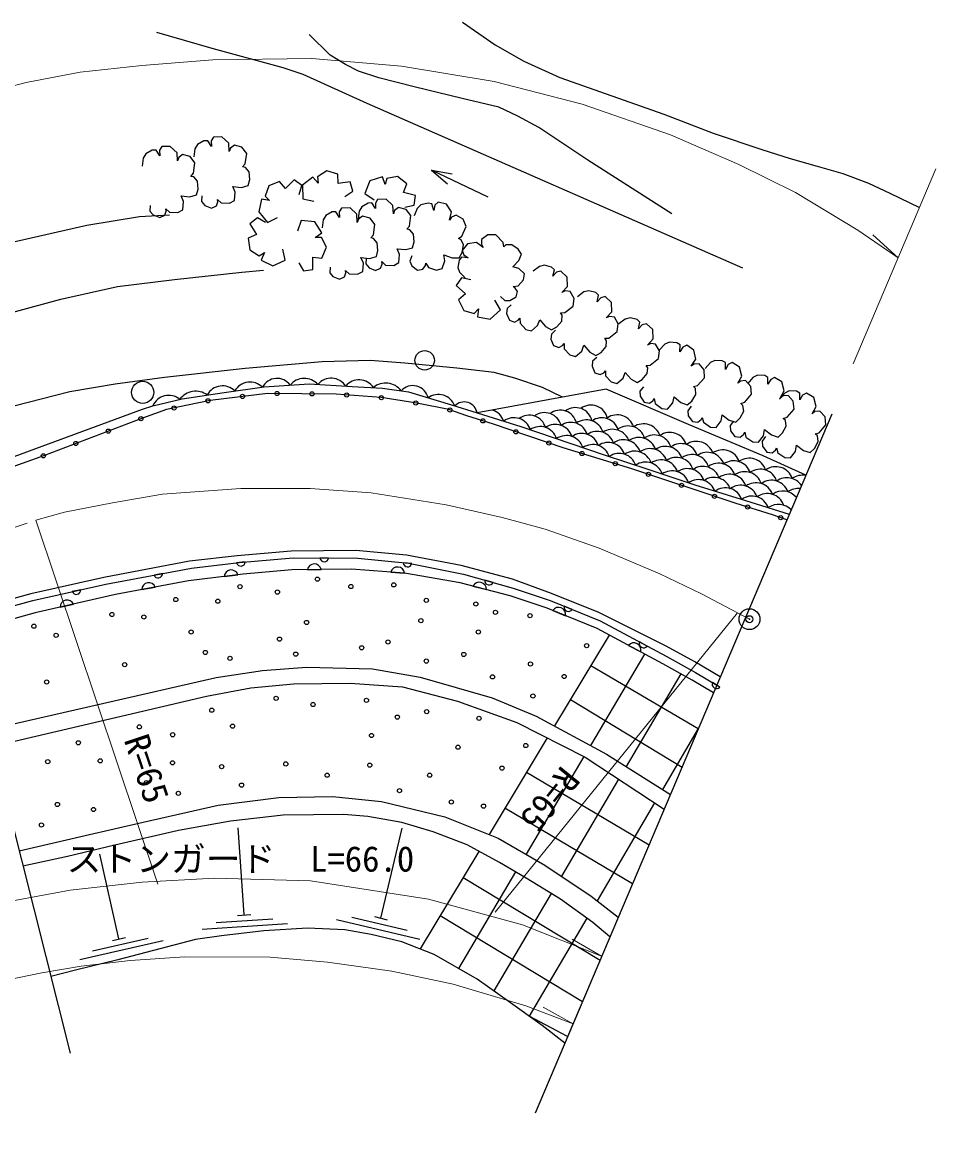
# Model space of a CAD drawing. Units: millimetres, scale not verified. Extents: x 40000 to 680000, y 20000 to 380000.
# Drawn here: x 509603 to 575250, y 260129 to 339511 of the extents above; entities that cross this region are included whole.
import ezdxf
from ezdxf.enums import TextEntityAlignment as Align

# ---------------------------------------------------------------- set-up
doc = ezdxf.new("R2010")
doc.units = ezdxf.units.MM
doc.header["$LTSCALE"] = 1000
doc.header["$PDMODE"] = 32
doc.header["$PDSIZE"] = 500
doc.linetypes.add('CHAIN', pattern=[18.5, 12, -1.5, 3.5, -1.5])
for name, color, linetype, lineweight in [('M-BGD', 7, 'Continuous', 25), ('M-BMK', 2, 'CHAIN', 13), ('M-BMK-OTRS', 5, 'Continuous', 25), ('M-BMK-SRVR', 3, 'Continuous', 25), ('M-STR-HTXT', 7, 'Continuous', 13)]:
    doc.layers.add(name, color=color, linetype=linetype, lineweight=lineweight)
doc.layers.add('M-OTRS', color=6, linetype='Continuous')
doc.styles.add('ＭＳ ゴシック', font='')
doc.styles.get('ＭＳ ゴシック').set_extended_font_data('MS Gothic')

msp = doc.modelspace()

# ---------------------------------------------------------------- linework, layer by layer
at = {"layer": 'M-BGD'}
for p, q in [((539015, 328868), (540158, 327897)), ((543081, 326940), (539015, 328868)), ((539015, 328868), (540491, 328598)), ((531624, 300996), (530998, 300998)), ((525635, 300724), (525013, 300654)), ((530097, 300164), (531087, 300179)), ((537605, 300605), (536982, 300666)), ((519696, 299898), (519081, 299782)), ((524120, 299679), (525103, 299801)), ((536088, 299990), (537075, 299913)), ((543447, 299249), (542845, 299419)), ((513813, 298724), (513202, 298587)), ((518198, 298732), (519172, 298914)), ((541995, 298983), (542954, 298736)), ((512334, 297467), (513300, 297688)), ((547728, 297234), (548646, 296861)), ((549120, 297309), (548540, 297545)), ((505439, 295642), (513048, 265428)), ((551777, 295473), (547841, 288936)), ((553169, 294724), (554041, 294254)), ((554503, 294678), (553952, 294974)), ((554316, 294106), (550430, 287539)), ((550460, 293286), (558183, 288751)), ((556928, 292679), (552999, 286021)), ((559729, 291732), (559191, 292052)), ((548990, 290843), (557010, 285987)), ((558183, 288751), (555607, 284370)), ((547324, 288077), (543147, 281140)), ((549957, 286739), (545803, 279719)), ((545836, 285607), (554641, 280406)), ((552460, 285106), (548349, 278139)), ((555041, 283408), (550911, 276384)), ((544293, 283044), (553455, 277611)), ((525553, 275358), (525123, 281624)), ((535375, 275129), (536907, 281587)), ((516562, 273637), (515181, 279718)), ((542417, 279928), (538197, 272919)), ((545051, 278448), (540948, 271514)), ((541289, 278055), (551124, 272119)), ((547620, 276904), (543485, 269896)), ((522545, 274331), (528673, 274752)), ((523539, 274809), (527624, 275090)), ((525077, 275326), (526030, 275391)), ((532198, 275041), (538174, 273624)), ((533288, 275204), (537273, 274258)), ((534910, 275240), (535840, 275019)), ((539645, 275324), (549861, 269142)), ((550173, 275130), (546033, 268089)), ((513749, 272158), (519739, 273518)), ((514657, 272784), (518650, 273691)), ((516097, 273531), (517028, 273743)), ((548787, 266613), (546033, 268089))]:
    msp.add_line(p, q, dxfattribs=at)
for points in [[(541250, 339511), (543597, 337880), (545637, 336707), (548239, 335534), (555695, 332902), (559241, 331525), (562736, 330352), (564776, 329702), (566723, 329164), (568553, 328640), (570413, 327947), (571935, 327224), (574077, 326199)], [(519251, 338780), (523229, 337630), (528334, 336254), (529760, 335779), (534364, 333678), (561353, 321847)], [(556283, 325730), (550257, 329586), (546726, 331930), (545207, 332741), (543845, 333396), (541223, 334026), (537768, 334858), (535220, 335508), (533777, 335989), (532828, 336470), (531742, 337142), (530217, 338615)], [(522526, 327016), (522503, 326609), (522729, 326325), (523204, 326132), (523561, 326300), (523660, 326589), (523642, 326770), (523907, 326518), (524506, 326494), (524872, 326702), (524918, 327282), (524737, 327690), (525368, 327637), (525849, 327769), (525963, 328190), (525918, 328746), (525651, 329059), (525446, 329101), (525639, 329322), (525738, 330077), (525395, 330518), (524851, 330667), (524566, 330451), (524475, 330204), (524449, 330801), (523963, 331257), (523345, 331240), (523185, 330969), (523202, 330574), (522941, 330989), (522667, 330977), (522212, 330714), (522023, 330401), (521946, 329840)], [(518811, 326343), (518789, 325936), (519014, 325652), (519489, 325460), (519847, 325628), (519945, 325916), (519927, 326098), (520192, 325846), (520791, 325821), (521157, 326030), (521203, 326610), (521023, 327018), (521654, 326964), (522135, 327097), (522248, 327518), (522203, 328073), (521936, 328386), (521732, 328428), (521925, 328649), (522024, 329404), (521680, 329846), (521136, 329994), (520851, 329779), (520761, 329532), (520735, 330129), (520248, 330584), (519631, 330567), (519470, 330297), (519487, 329902), (519226, 330316), (518953, 330304), (518498, 330041), (518309, 329729), (518232, 329167)], [(532798, 326968), (533354, 327364), (533181, 328028), (532298, 327918), (532295, 328578), (531483, 328816), (530823, 328388), (530868, 327945), (530484, 328375), (529754, 327791), (529767, 326813), (530552, 326636)], [(529500, 327117), (529690, 327774), (529141, 328186), (528518, 327550), (528106, 328066), (527322, 327747), (527071, 327002), (527381, 326683), (526813, 326780), (526605, 325869), (527223, 325111), (527947, 325461)], [(537102, 326209), (537767, 326367), (537855, 327047), (536995, 327277), (537241, 327890), (536577, 328415), (535805, 328266), (535680, 327839), (535486, 328382), (534590, 328114), (534235, 327203), (534896, 326744)], [(534325, 322549), (534302, 322142), (534528, 321858), (535002, 321665), (535360, 321833), (535459, 322122), (535441, 322303), (535705, 322051), (536305, 322027), (536671, 322235), (536716, 322815), (536536, 323223), (537167, 323170), (537648, 323302), (537762, 323723), (537717, 324279), (537450, 324592), (537245, 324634), (537438, 324855), (537537, 325610), (537193, 326051), (536650, 326200), (536365, 325985), (536274, 325737), (536248, 326334), (535762, 326790), (535144, 326773), (534984, 326502), (535001, 326107), (534739, 326522), (534466, 326510), (534011, 326247), (533822, 325934), (533745, 325373)], [(537592, 322721), (537463, 322334), (537606, 322001), (538014, 321691), (538403, 321759), (538574, 322012), (538604, 322192), (538793, 321879), (539365, 321698), (539773, 321804), (539969, 322352), (539902, 322793), (540497, 322576), (540996, 322578), (541216, 322954), (541318, 323502), (541143, 323874), (540956, 323968), (541200, 324131), (541494, 324833), (541278, 325349), (540792, 325635), (540461, 325502), (540308, 325287), (540440, 325870), (540090, 326437), (539489, 326583), (539263, 326364), (539176, 325978), (539033, 326447), (538766, 326507), (538258, 326372), (537993, 326120), (537772, 325599)], [(466756, 305421), (475822, 310070), (484928, 314666), (494241, 318912), (498003, 320458), (502003, 321893), (508673, 323647), (514259, 324916), (518034, 325541), (520181, 325657)], [(531728, 321914), (531705, 321507), (531931, 321223), (532405, 321031), (532763, 321198), (532862, 321487), (532844, 321668), (533108, 321416), (533708, 321392), (534074, 321600), (534119, 322180), (533939, 322588), (534570, 322535), (535051, 322667), (535165, 323088), (535120, 323644), (534853, 323957), (534648, 323999), (534841, 324220), (534940, 324975), (534596, 325416), (534052, 325565), (533768, 325350), (533677, 325102), (533651, 325699), (533165, 326155), (532547, 326138), (532387, 325867), (532404, 325472), (532142, 325887), (531869, 325875), (531414, 325612), (531225, 325299), (531148, 324738)], [(527096, 325107), (526504, 325448), (525972, 325015), (526440, 324257), (525840, 323981), (525961, 323143), (526625, 322721), (527009, 322945), (526778, 322417), (527612, 321996), (528496, 322414), (528331, 323201)], [(529484, 322223), (529819, 321627), (530498, 321728), (530483, 322618), (531139, 322550), (531463, 323331), (531108, 324034), (530663, 324037), (531132, 324373), (530629, 325160), (529655, 325252), (529395, 324491)], [(543979, 319793), (544280, 319518), (544643, 319514), (545091, 319761), (545187, 320144), (545026, 320403), (544873, 320504), (545236, 320550), (545633, 320999), (545702, 321415), (545281, 321816), (544851, 321934), (545290, 322390), (545491, 322846), (545236, 323200), (544776, 323516), (544365, 323506), (544204, 323374), (544154, 323663), (543630, 324216), (543071, 324228), (542613, 323900), (542600, 323543), (542735, 323317), (542255, 323673), (541595, 323583), (541218, 323093), (541327, 322798), (541644, 322562), (541158, 322621), (540995, 322402), (540912, 321882), (541035, 321539), (541422, 321125)], [(439452, 279974), (442085, 281832), (445116, 284530), (448679, 287825), (451539, 290309), (454305, 292520), (457425, 294621), (461861, 297198), (464406, 298613), (467702, 300272), (472303, 302485), (476150, 304179), (479856, 305810), (484450, 307849), (487844, 309533), (493418, 312163), (500726, 315468), (505202, 317258), (509119, 318712), (512395, 319608), (516447, 320525), (520543, 321018), (525388, 321535), (526955, 321692)], [(544748, 319198), (544445, 318925), (544405, 318565), (544606, 318094), (544978, 317960), (545251, 318095), (545366, 318237), (545376, 317871), (545784, 317431), (546190, 317321), (546632, 317700), (546792, 318117), (547201, 317634), (547636, 317389), (548013, 317607), (548373, 318032), (548405, 318443), (548289, 318616), (548582, 318637), (549184, 319103), (549252, 319658), (548971, 320147), (548618, 320195), (548379, 320084), (548782, 320525), (548758, 321191), (548308, 321615), (548003, 321536), (547737, 321244), (547844, 321722), (547642, 321907), (547134, 322041), (546779, 321953), (546329, 321609)], [(541836, 320994), (541170, 321147), (540788, 320577), (541456, 319989), (540964, 319550), (541325, 318784), (542083, 318575), (542385, 318901), (542318, 318329), (543239, 318171), (543962, 318829), (543574, 319533)], [(547926, 317370), (547623, 317098), (547582, 316737), (547783, 316266), (548155, 316133), (548429, 316267), (548544, 316409), (548554, 316044), (548961, 315604), (549368, 315494), (549809, 315873), (549969, 316289), (550379, 315806), (550813, 315561), (551191, 315779), (551551, 316205), (551582, 316615), (551467, 316789), (551760, 316810), (552362, 317275), (552430, 317830), (552149, 318319), (551795, 318367), (551556, 318256), (551959, 318698), (551935, 319364), (551486, 319787), (551181, 319709), (550915, 319417), (551022, 319895), (550820, 320079), (550311, 320213), (549957, 320125), (549507, 319781)], [(550894, 315422), (550591, 315150), (550550, 314790), (550751, 314319), (551123, 314185), (551396, 314320), (551512, 314462), (551521, 314096), (551929, 313656), (552336, 313546), (552777, 313925), (552937, 314341), (553347, 313858), (553781, 313613), (554158, 313832), (554519, 314257), (554550, 314667), (554434, 314841), (554727, 314862), (555330, 315328), (555397, 315883), (555116, 316372), (554763, 316420), (554524, 316308), (554927, 316750), (554903, 317416), (554453, 317840), (554149, 317761), (553882, 317469), (553989, 317947), (553787, 318132), (553279, 318266), (552925, 318177), (552474, 317834)], [(554241, 313312), (553987, 312993), (554007, 312631), (554284, 312200), (554673, 312130), (554920, 312308), (555010, 312467), (555080, 312108), (555555, 311742), (555975, 311701), (556347, 312148), (556436, 312585), (556920, 312177), (557389, 312008), (557725, 312286), (558009, 312765), (557972, 313175), (557829, 313327), (558115, 313396), (558631, 313955), (558606, 314514), (558247, 314950), (557891, 314938), (557674, 314789), (557998, 315291), (557864, 315944), (557350, 316287), (557062, 316159), (556848, 315826), (556874, 316316), (556644, 316464), (556121, 316512), (555786, 316366), (555399, 315952)], [(548420, 312560), (546997, 313253), (544996, 313934), (543511, 314330), (540839, 314649), (537089, 315008), (534598, 315199), (531170, 315093), (525627, 314624), (519835, 313986), (516293, 313495), (513035, 312942), (509011, 311920), (504745, 310578), (500593, 309003), (494560, 306873), (490259, 305192), (486058, 303271), (483950, 302016), (481821, 300717), (478795, 298580), (477935, 297798)], [(557659, 311917), (557422, 311586), (557459, 311225), (557757, 310808), (558149, 310758), (558387, 310948), (558469, 311111), (558557, 310757), (559050, 310414), (559471, 310394), (559820, 310859), (559887, 311300), (560391, 310916), (560868, 310770), (561189, 311065), (561450, 311558), (561392, 311965), (561242, 312110), (561524, 312193), (562012, 312777), (561959, 313334), (561580, 313751), (561224, 313722), (561015, 313562), (561313, 314080), (561147, 314725), (560617, 315042), (560336, 314900), (560139, 314558), (560141, 315048), (559904, 315184), (559378, 315206), (559051, 315044), (558685, 314612)], [(560704, 310846), (560467, 310515), (560505, 310154), (560802, 309737), (561194, 309687), (561432, 309877), (561515, 310040), (561603, 309685), (562095, 309343), (562516, 309323), (562866, 309788), (562933, 310229), (563436, 309845), (563913, 309699), (564235, 309993), (564495, 310486), (564438, 310894), (564287, 311039), (564569, 311122), (565057, 311706), (565004, 312263), (564625, 312680), (564269, 312651), (564060, 312491), (564358, 313009), (564192, 313654), (563662, 313971), (563381, 313829), (563184, 313486), (563186, 313977), (562949, 314113), (562424, 314135), (562096, 313973), (561731, 313540)], [(564548, 303747), (563512, 304119), (560913, 304918), (553400, 307421), (548467, 308925), (543458, 310619), (541563, 311217), (540249, 311674), (537963, 312131), (535392, 312531), (532173, 312778), (527221, 312832), (523103, 312334), (519986, 311665), (518246, 311054), (511204, 308376), (480696, 297449), (477817, 297389), (466963, 293734), (459865, 290351), (455430, 287245), (453586, 285460)], [(518989, 311932), (521095, 312451), (524115, 312901), (527003, 313295), (530215, 313520), (533310, 313333), (535492, 313220), (537368, 312939), (540462, 312002), (542292, 311436)], [(565914, 306965), (562839, 308357), (557471, 310600), (551558, 313135), (542292, 311436)], [(562999, 309725), (562762, 309394), (562800, 309033), (563097, 308616), (563489, 308566), (563727, 308756), (563810, 308919), (563897, 308565), (564390, 308222), (564811, 308202), (565161, 308667), (565227, 309108), (565731, 308724), (566208, 308578), (566530, 308872), (566790, 309365), (566733, 309773), (566582, 309918), (566864, 310001), (567352, 310585), (567299, 311142), (566920, 311559), (566564, 311530), (566355, 311370), (566653, 311888), (566487, 312533), (565957, 312850), (565676, 312708), (565479, 312366), (565481, 312856), (565244, 312992), (564719, 313014), (564391, 312852), (564025, 312420)], [(444439, 280437), (447128, 281921), (451117, 284210), (452742, 285336), (454534, 286942), (454818, 287262), (459084, 290289), (459771, 290754), (462671, 292064), (466425, 293969), (468771, 294670), (477935, 297798), (480763, 297814), (496451, 303504), (508577, 308137), (518244, 311709), (518989, 311932)], [(542292, 311436), (545437, 310464), (551407, 308420), (554620, 307362), (557933, 306264), (561581, 305131), (564719, 304151)], [(559759, 292463), (557934, 293541), (555862, 294659), (551028, 297080), (547637, 298443), (544840, 299491), (541135, 300469), (537219, 301203), (533583, 301553), (528922, 301493), (525044, 301160), (521622, 300774), (515471, 299616), (510242, 298441), (504038, 296736), (497054, 294737), (489832, 292821), (487064, 292032)], [(495830, 293887), (497199, 294250), (504182, 296249), (510386, 297954), (515615, 299129), (521766, 300287), (525188, 300673), (529066, 301006), (533724, 300987), (537352, 300630), (541318, 299849), (544892, 298843), (547548, 297948), (551139, 296489), (555861, 293946), (557984, 292769), (559505, 291865)], [(559273, 291318), (557752, 292222), (555629, 293399), (550907, 295942), (547316, 297401), (544659, 298296), (541076, 299220), (537079, 299913), (533278, 300211), (528979, 300148), (525495, 299850), (521564, 299360), (516314, 298380), (510544, 297056), (505439, 295642), (501733, 294606), (496020, 292989), (495830, 293887)], [(507188, 288695), (523547, 292422), (526877, 292924), (530023, 293164), (534767, 293044), (538198, 292443), (543372, 290958), (546534, 289642), (551596, 286909), (556172, 284012)], [(507492, 287488), (522839, 291087), (526036, 291674), (529104, 291956), (533180, 292023), (536929, 291738), (540875, 290707), (545134, 289189), (550045, 286695), (555725, 282958)], [(509389, 279958), (514128, 281071), (518301, 282032), (523692, 283238), (528054, 283806), (531901, 283860), (535423, 283508), (539974, 282398), (543802, 280880), (547162, 278930), (550494, 276710), (552430, 275197)], [(551834, 273791), (550608, 274814), (548283, 276499), (545808, 278008), (543891, 279123), (541572, 280391), (539124, 281342), (536894, 281994), (534433, 282429), (532715, 282565), (528350, 282524), (524566, 282089), (520840, 281437), (516264, 280362), (512864, 279560), (509661, 278875)], [(548590, 266147), (546967, 267423), (544518, 269169), (542290, 270737), (539201, 272527), (536877, 273434), (534690, 273943), (532777, 274286), (530116, 274410), (526965, 274218), (523925, 273860), (522062, 273599), (516491, 272142), (513447, 271398), (511658, 270947)]]:
    msp.add_lwpolyline(points, dxfattribs=at)
for centre, radius in [((538522, 315207), 700), ((518267, 312904), 800), ((525437, 312616), 150), ((527924, 312824), 150), ((530424, 312797), 150), ((532922, 312721), 150), ((522958, 312303), 150), ((535414, 312527), 150), ((537885, 312143), 150), ((520513, 311778), 150), ((540334, 311645), 150), ((518137, 311012), 150), ((542706, 310857), 150), ((515801, 310124), 150), ((545079, 310071), 150), ((513464, 309235), 150), ((547447, 309270), 150), ((511126, 308348), 150), ((549829, 308510), 150), ((552220, 307781), 150), ((554601, 307021), 150), ((556973, 306231), 150), ((559345, 305440), 150), ((561723, 304669), 150), ((564103, 303907), 150), ((530818, 299484), 150), ((525252, 298946), 150), ((527945, 298557), 150), ((533222, 298953), 150), ((536304, 299072), 150), ((520643, 298019), 150), ((523666, 297899), 150), ((538639, 297966), 150), ((542200, 297696), 150), ((516055, 296946), 150), ((518348, 296769), 150), ((543607, 297098), 150), ((546091, 296859), 150), ((510449, 296103), 150), ((530040, 296373), 150), ((538250, 296500), 150), ((512046, 295453), 150), ((521750, 295685), 150), ((528095, 295177), 150), ((542380, 295692), 150), ((534000, 294556), 150), ((535885, 294974), 150), ((550161, 294705), 150), ((522768, 294220), 150), ((524534, 293801), 150), ((529262, 294100), 150), ((538639, 293599), 150), ((541332, 294077), 150), ((516972, 293339), 150), ((546121, 293389), 150), ((511366, 292097), 150), ((543397, 292462), 150), ((548545, 292492), 150), ((527853, 290924), 150), ((530497, 290474), 150), ((534342, 290774), 150), ((546300, 291086), 150), ((523228, 290069), 150), ((538668, 289964), 150), ((518020, 288872), 150), ((524721, 288924), 150), ((536565, 289573), 150), ((542424, 289483), 150), ((520423, 288306), 150), ((534703, 288252), 150), ((513648, 287727), 150), ((540921, 287411), 150), ((545788, 287531), 150), ((515216, 286431), 150), ((511446, 286370), 150), ((520408, 286287), 150), ((523937, 286015), 150), ((528544, 286210), 150), ((534582, 286120), 150), ((544076, 285910), 150), ((518533, 284863), 150), ((531518, 285399), 150), ((538879, 285399), 150), ((520831, 284101), 150), ((525369, 284689), 150), ((536715, 284288), 150), ((512140, 283296), 150), ((540441, 283478), 150), ((514733, 282934), 150), ((542754, 283177), 150), ((510994, 281819), 150)]:
    msp.add_circle(centre, radius, dxfattribs=at)
for centre, radius, start, end in [((525978, 312398), 1250, 44.63105, 150.89126), ((527908, 312743), 1169, 35.66157, 152.89766), ((529881, 312590), 1321, 42.4271, 140.81655), ((531810, 312672), 1250, 33.40347, 139.66368), ((533806, 312552), 1250, 34.19781, 139.66368), ((535726, 312198), 1379, 36.55899, 130.00986), ((522068, 311585), 1406, 53.82986, 144.02881), ((524005, 312126), 1250, 45.34408, 151.60428), ((537669, 312263), 1126, 12.97535, 137.80789), ((520139, 311443), 1250, 50.69888, 156.95908), ((539505, 311508), 1250, 20.01982, 126.28003), ((541356, 311267), 951, 10.24066, 135.39177), ((550468, 310793), 1200, 10.52531, 127.17196), ((543029, 310462), 1234, 18.11244, 72.56275), ((546039, 310049), 1218, 16.02461, 126.69048), ((547145, 310240), 1209, 14.09549, 126.92537), ((548254, 310415), 1214, 14.21986, 126.80464), ((549361, 310605), 1206, 12.34795, 127.00402), ((552350, 310041), 1250, 17.97548, 124.23569), ((544934, 309851), 1234, 18.11244, 126.30877), ((546810, 309201), 1250, 17.97548, 124.23569), ((547913, 309352), 1250, 17.97548, 124.23569), ((549021, 309501), 1250, 17.97548, 124.23569), ((550134, 309680), 1250, 17.97548, 124.23569), ((551242, 309829), 1250, 17.97548, 124.23569), ((553135, 309244), 1250, 17.97548, 124.23569), ((554243, 309394), 1250, 17.97548, 124.23569), ((548702, 308553), 1250, 17.97548, 124.23569), ((549806, 308704), 1250, 17.97548, 124.23569), ((550914, 308853), 1250, 17.97548, 124.23569), ((552022, 309003), 1250, 17.97548, 124.23569), ((553917, 308415), 1250, 17.97548, 124.23569), ((555027, 308597), 1250, 17.97548, 124.23569), ((556133, 308776), 1250, 17.97548, 124.23569), ((550595, 307906), 1250, 17.97548, 124.23569), ((551698, 308057), 1250, 17.97548, 124.23569), ((552810, 308253), 1250, 17.97548, 124.23569), ((554715, 307614), 1250, 18.64631, 124.90652), ((555821, 307776), 1250, 18.64631, 124.90652), ((556931, 307975), 1250, 18.64631, 124.90652), ((558037, 308137), 1250, 18.64631, 124.90652), ((552500, 307271), 1250, 18.64631, 124.90652), ((553607, 307433), 1250, 18.64631, 124.90652), ((555506, 306803), 1250, 18.64631, 124.90652), ((556614, 306984), 1250, 18.64631, 124.90652), ((557724, 307187), 1250, 18.64631, 124.90652), ((558830, 307349), 1250, 18.64631, 124.90652), ((559938, 307526), 1250, 18.64631, 124.90652), ((561840, 306926), 1250, 18.5323, 124.79251), ((554400, 306645), 1250, 18.64631, 124.90652), ((556297, 306016), 1250, 18.5323, 124.79251), ((557404, 306176), 1250, 18.5323, 124.79251), ((558510, 306336), 1250, 18.5323, 124.79251), ((559624, 306565), 1250, 18.5323, 124.79251), ((560729, 306739), 1250, 18.5323, 124.79251), ((562632, 306137), 1250, 18.5323, 124.79251), ((563744, 306317), 1250, 18.5323, 124.79251), ((558196, 305387), 1250, 18.5323, 124.79251), ((559302, 305547), 1250, 18.5323, 124.79251), ((560416, 305776), 1250, 18.5323, 124.79251), ((561524, 305957), 1250, 18.5323, 124.79251), ((563441, 305341), 1250, 19.60893, 125.86914), ((564554, 305521), 1250, 33.63247, 125.86914), ((565662, 305707), 1245, 79.04993, 126.04618), ((560122, 304799), 1250, 19.60893, 125.86914), ((561225, 304980), 1250, 19.60893, 125.86914), ((562333, 305160), 1250, 19.60893, 125.86914), ((563140, 304386), 1250, 19.60893, 125.86914), ((564248, 304567), 1250, 38.50406, 125.86914), ((565356, 304747), 1250, 83.40621, 125.86914), ((562032, 304205), 1250, 19.60893, 125.86914), ((563940, 303609), 1250, 43.12733, 125.79125), ((531311, 301051), 318, 189.64918, 349.86691), ((524624, 299643), 505, 18.26598, 175.92417), ((525318, 300743), 318, 196.32471, 356.54244), ((530593, 300074), 505, 12.00528, 169.66347), ((536574, 299854), 505, 6.68539, 164.34358), ((537299, 300690), 318, 184.26823, 344.48596), ((519378, 299893), 318, 200.55463, 0.77236), ((543161, 299387), 318, 174.16819, 334.38592), ((513495, 298709), 318, 202.55596, 2.77369), ((518703, 298727), 505, 21.74813, 179.40632), ((542450, 298764), 505, 356.71168, 154.36987), ((512839, 297482), 505, 24.09781, 181.756), ((548150, 296956), 505, 349.05602, 146.71422), ((548850, 297478), 318, 167.77625, 327.99399), ((553559, 294403), 505, 342.87175, 140.52994), ((554253, 294874), 318, 161.59198, 321.80971), ((559488, 291939), 318, 159.17194, 319.38967)]:
    msp.add_arc(centre, radius, start, end, dxfattribs=at)
at = {"layer": 'M-BMK'}
msp.add_lwpolyline([(467937, 289133), (476310, 292222), (510599, 303722), (512657, 304287), (516091, 304968), (519686, 305582), (525324, 306009), (530292, 306009), (534681, 305689), (540063, 304824), (544085, 303908), (547181, 303070), (551052, 301716), (555406, 299878), (558405, 298428), (561855, 296609)], dxfattribs=at)
at = {"layer": 'M-BMK-OTRS'}
msp.add_line((567767, 311331), (546454, 261115), dxfattribs=at)
at = {"layer": 'M-BMK-SRVR'}
msp.add_circle((561855, 296609), 750, dxfattribs=at)
msp.add_circle((561855, 296609), 750, dxfattribs=at)
at = {"layer": 'M-OTRS'}
msp.add_point((561855, 296609), dxfattribs=at)
at = {"layer": 'M-STR-HTXT'}
for p, q in [((569310, 314967), (575250, 328963)), ((572543, 322584), (570724, 324233)), ((510599, 303722), (519357, 277578)), ((543595, 275568), (560988, 297066)), ((548787, 266613), (552260, 274795)), ((551238, 272387), (549108, 273607)), ((549182, 267543), (547032, 268727))]:
    msp.add_line(p, q, dxfattribs=at)
for points in [[(439115, 308032), (443613, 311029), (447266, 313263), (451980, 315633), (455419, 317065), (462467, 319442), (506188, 334221), (509887, 335179), (513786, 335906), (518209, 336400), (523311, 336809), (530410, 336896), (536860, 336334), (543527, 335238), (549831, 333626), (556194, 331399), (561097, 329284), (565173, 327261), (569643, 324554), (572543, 322584)], [(499945, 273792), (503720, 275086), (508020, 276195), (513053, 277135), (518220, 277723), (523419, 278001), (530319, 277816), (538808, 276485), (545554, 274660), (551238, 272387)], [(471839, 257634), (474894, 259281), (478318, 260900), (482285, 262452), (486196, 263830), (505471, 270035), (507733, 270521), (511020, 271195), (513846, 271681), (517357, 272078), (521283, 272338), (527433, 272321), (531532, 271975), (536158, 271314), (540568, 270377), (545798, 268831), (549182, 267543)]]:
    msp.add_lwpolyline(points, dxfattribs=at)

# ---------------------------------------------------------------- texts
at = {"layer": 'M-STR-HTXT', "style": 'ＭＳ ゴシック'}
for rotation, p in [(288.52, (517165, 285409)), (231.026, (546381, 284576))]:
    msp.add_text('R=65', height=1833, rotation=rotation, dxfattribs=at).set_placement(p, align=Align.BOTTOM_CENTER)
msp.add_text('ストンガード  L=66.0', height=1833, dxfattribs=at).set_placement((525284, 277919), align=Align.BOTTOM_CENTER)

doc.saveas('drawing.dxf')
